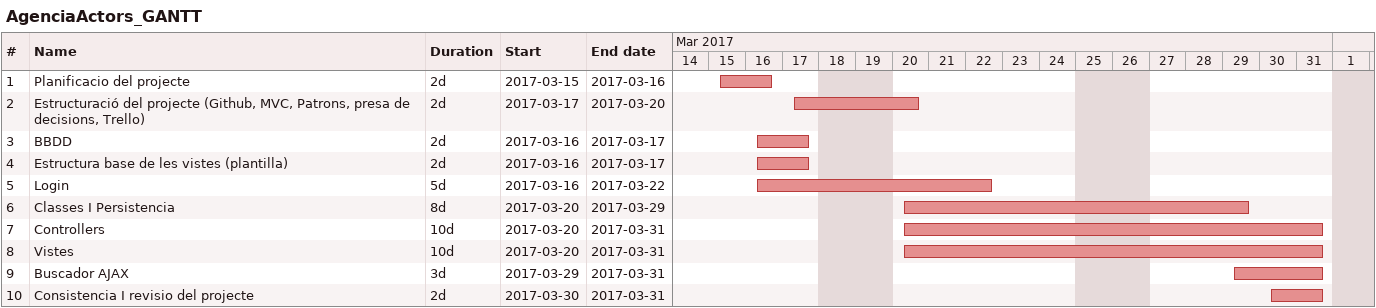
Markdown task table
AgenciaActors_GANTT

| ID | Task | Duration | Start | Finish |
|---|---|---|---|---|
| 1 | Planificacio del projecte | 2d | 2017-03-15 | 2017-03-16 |
| 2 | Estructuració del projecte (Github, MVC, Patrons, presa de decisions, Trello) | 2d | 2017-03-17 | 2017-03-20 |
| 3 | BBDD | 2d | 2017-03-16 | 2017-03-17 |
| 4 | Estructura base de les vistes (plantilla) | 2d | 2017-03-16 | 2017-03-17 |
| 5 | Login | 5d | 2017-03-16 | 2017-03-22 |
| 6 | Classes I Persistencia | 8d | 2017-03-20 | 2017-03-29 |
| 7 | Controllers | 10d | 2017-03-20 | 2017-03-31 |
| 8 | Vistes | 10d | 2017-03-20 | 2017-03-31 |
| 9 | Buscador AJAX | 3d | 2017-03-29 | 2017-03-31 |
| 10 | Consistencia I revisio del projecte | 2d | 2017-03-30 | 2017-03-31 |
